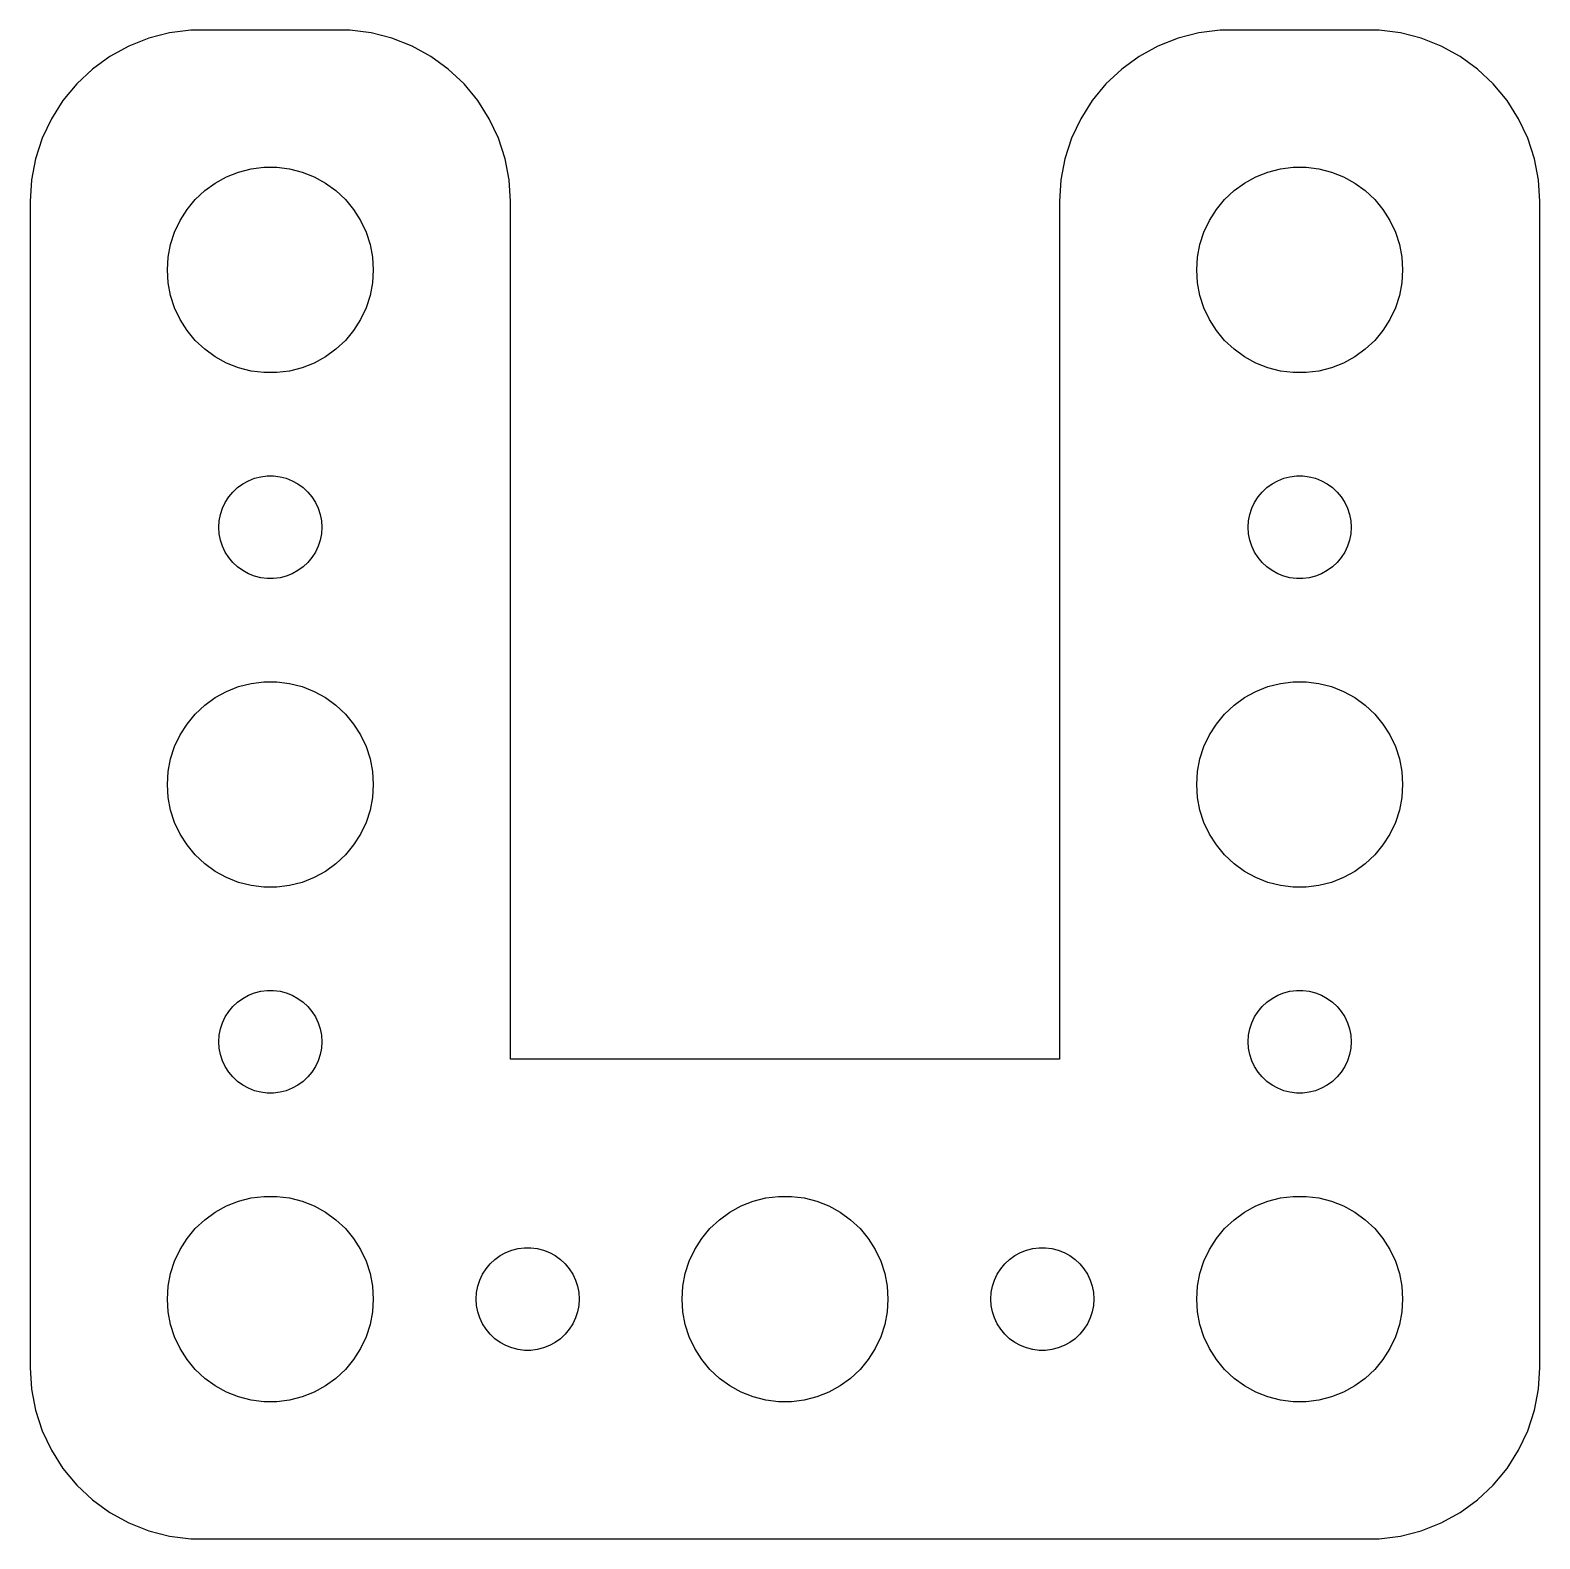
# Model space of a CAD drawing. Header units: metres. Extents: x -22 to 22, y 101 to 199.
# Drawn here: x -22 to 22, y 101.01 to 144.99 of the extents above; entities that cross this region are included whole.
import ezdxf

# ---------------------------------------------------------------- set-up
doc = ezdxf.new("R2010")
doc.units = ezdxf.units.M

msp = doc.modelspace()

# ---------------------------------------------------------------- linework, layer by layer
for p, q in [((-17.9369, 144.911), (-18.5451, 144.755)), ((-17.3139, 144.99), (-17.9369, 144.911)), ((-12.686, 144.99), (-17.3139, 144.99)), ((-12.0631, 144.911), (-12.686, 144.99)), ((-11.4549, 144.755), (-12.0631, 144.911)), ((12.0631, 144.911), (11.4549, 144.755)), ((12.686, 144.99), (12.0631, 144.911)), ((17.3139, 144.99), (12.686, 144.99)), ((17.9369, 144.911), (17.3139, 144.99)), ((18.5451, 144.755), (17.9369, 144.911)), ((-19.1289, 144.524), (-19.6791, 144.222)), ((-18.5451, 144.755), (-19.1289, 144.524)), ((-10.8711, 144.524), (-11.4549, 144.755)), ((-10.3209, 144.222), (-10.8711, 144.524)), ((10.8711, 144.524), (10.3209, 144.222)), ((11.4549, 144.755), (10.8711, 144.524)), ((19.1289, 144.524), (18.5451, 144.755)), ((19.6791, 144.222), (19.1289, 144.524)), ((-19.6791, 144.222), (-20.1871, 143.853)), ((-9.81287, 143.853), (-10.3209, 144.222)), ((10.3209, 144.222), (9.81287, 143.853)), ((20.1871, 143.853), (19.6791, 144.222)), ((-20.1871, 143.853), (-20.6448, 143.423)), ((-9.35515, 143.423), (-9.81287, 143.853)), ((9.81287, 143.853), (9.35515, 143.423)), ((20.6448, 143.423), (20.1871, 143.853)), ((-20.6448, 143.423), (-21.0451, 142.939)), ((-8.95491, 142.939), (-9.35515, 143.423)), ((9.35515, 143.423), (8.95491, 142.939)), ((21.0451, 142.939), (20.6448, 143.423)), ((-21.0451, 142.939), (-21.3815, 142.409)), ((-8.61845, 142.409), (-8.95491, 142.939)), ((8.95491, 142.939), (8.61845, 142.409)), ((21.3815, 142.409), (21.0451, 142.939)), ((-21.3815, 142.409), (-21.6489, 141.841)), ((-8.3511, 141.841), (-8.61845, 142.409)), ((8.61845, 142.409), (8.3511, 141.841)), ((21.6489, 141.841), (21.3815, 142.409)), ((-21.6489, 141.841), (-21.8429, 141.243)), ((-8.15707, 141.243), (-8.3511, 141.841)), ((8.3511, 141.841), (8.15707, 141.243)), ((21.8429, 141.243), (21.6489, 141.841)), ((-21.8429, 141.243), (-21.9606, 140.627)), ((-8.03941, 140.627), (-8.15707, 141.243)), ((8.15707, 141.243), (8.03941, 140.627)), ((21.9606, 140.627), (21.8429, 141.243)), ((-16.2773, 140.714), (-15.927, 140.853)), ((-15.927, 140.853), (-15.5621, 140.947)), ((-15.5621, 140.947), (-15.1884, 140.994)), ((-15.1884, 140.994), (-14.8116, 140.994)), ((-14.8116, 140.994), (-14.4379, 140.947)), ((-14.4379, 140.947), (-14.0729, 140.853)), ((-14.0729, 140.853), (-13.7227, 140.714)), ((13.7227, 140.714), (14.0729, 140.853)), ((14.0729, 140.853), (14.4379, 140.947)), ((14.4379, 140.947), (14.8116, 140.994)), ((14.8116, 140.994), (15.1884, 140.994)), ((15.1884, 140.994), (15.5621, 140.947)), ((15.5621, 140.947), (15.927, 140.853)), ((15.927, 140.853), (16.2773, 140.714)), ((-21.9606, 140.627), (-22, 140)), ((-16.9123, 140.312), (-16.6075, 140.533)), ((-16.6075, 140.533), (-16.2773, 140.714)), ((-13.7227, 140.714), (-13.3925, 140.533)), ((-13.3925, 140.533), (-13.0877, 140.312)), ((-8, 140), (-8.03941, 140.627)), ((8.03941, 140.627), (8, 140)), ((13.0877, 140.312), (13.3925, 140.533)), ((13.3925, 140.533), (13.7227, 140.714)), ((16.2773, 140.714), (16.6075, 140.533)), ((16.6075, 140.533), (16.9123, 140.312)), ((22, 140), (21.9606, 140.627)), ((-22, 140), (-22, 106)), ((-17.427, 139.763), (-17.1869, 140.054)), ((-17.1869, 140.054), (-16.9123, 140.312)), ((-13.0877, 140.312), (-12.8131, 140.054)), ((-12.8131, 140.054), (-12.5729, 139.763)), ((-8, 114.99), (-8, 140)), ((8, 140), (8, 114.99)), ((12.5729, 139.763), (12.8131, 140.054)), ((12.8131, 140.054), (13.0877, 140.312)), ((16.9123, 140.312), (17.1869, 140.054)), ((17.1869, 140.054), (17.427, 139.763)), ((22, 106), (22, 140)), ((-17.6289, 139.445), (-17.427, 139.763)), ((-12.5729, 139.763), (-12.3711, 139.445)), ((12.3711, 139.445), (12.5729, 139.763)), ((17.427, 139.763), (17.6289, 139.445)), ((-17.9057, 138.746), (-17.7893, 139.104)), ((-17.7893, 139.104), (-17.6289, 139.445)), ((-12.3711, 139.445), (-12.2107, 139.104)), ((-12.2107, 139.104), (-12.0942, 138.746)), ((12.0942, 138.746), (12.2107, 139.104)), ((12.2107, 139.104), (12.3711, 139.445)), ((17.6289, 139.445), (17.7893, 139.104)), ((17.7893, 139.104), (17.9057, 138.746)), ((-17.9763, 138.376), (-17.9057, 138.746)), ((-12.0942, 138.746), (-12.0237, 138.376)), ((12.0237, 138.376), (12.0942, 138.746)), ((17.9057, 138.746), (17.9763, 138.376)), ((-18, 138), (-17.9763, 138.376)), ((-12.0237, 138.376), (-12, 138)), ((12, 138), (12.0237, 138.376)), ((17.9763, 138.376), (18, 138)), ((-17.9763, 137.624), (-18, 138)), ((-12, 138), (-12.0237, 137.624)), ((12.0237, 137.624), (12, 138)), ((18, 138), (17.9763, 137.624)), ((-17.9057, 137.254), (-17.9763, 137.624)), ((-12.0237, 137.624), (-12.0942, 137.254)), ((12.0942, 137.254), (12.0237, 137.624)), ((17.9763, 137.624), (17.9057, 137.254)), ((-17.7893, 136.896), (-17.9057, 137.254)), ((-17.6289, 136.555), (-17.7893, 136.896)), ((-12.2107, 136.896), (-12.3711, 136.555)), ((-12.0942, 137.254), (-12.2107, 136.896)), ((12.2107, 136.896), (12.0942, 137.254)), ((12.3711, 136.555), (12.2107, 136.896)), ((17.7893, 136.896), (17.6289, 136.555)), ((17.9057, 137.254), (17.7893, 136.896)), ((-17.427, 136.237), (-17.6289, 136.555)), ((-12.3711, 136.555), (-12.5729, 136.237)), ((12.5729, 136.237), (12.3711, 136.555)), ((17.6289, 136.555), (17.427, 136.237)), ((-17.1869, 135.946), (-17.427, 136.237)), ((-12.5729, 136.237), (-12.8131, 135.946)), ((12.8131, 135.946), (12.5729, 136.237)), ((17.427, 136.237), (17.1869, 135.946)), ((-16.9123, 135.688), (-17.1869, 135.946)), ((-16.6075, 135.467), (-16.9123, 135.688)), ((-13.0877, 135.688), (-13.3925, 135.467)), ((-12.8131, 135.946), (-13.0877, 135.688)), ((13.0877, 135.688), (12.8131, 135.946)), ((13.3925, 135.467), (13.0877, 135.688)), ((16.9123, 135.688), (16.6075, 135.467)), ((17.1869, 135.946), (16.9123, 135.688)), ((-16.2773, 135.286), (-16.6075, 135.467)), ((-15.927, 135.147), (-16.2773, 135.286)), ((-15.5621, 135.053), (-15.927, 135.147)), ((-14.0729, 135.147), (-14.4379, 135.053)), ((-13.7227, 135.286), (-14.0729, 135.147)), ((-13.3925, 135.467), (-13.7227, 135.286)), ((13.7227, 135.286), (13.3925, 135.467)), ((14.0729, 135.147), (13.7227, 135.286)), ((14.4379, 135.053), (14.0729, 135.147)), ((15.927, 135.147), (15.5621, 135.053)), ((16.2773, 135.286), (15.927, 135.147)), ((16.6075, 135.467), (16.2773, 135.286)), ((-15.1884, 135.006), (-15.5621, 135.053)), ((-14.8116, 135.006), (-15.1884, 135.006)), ((-14.4379, 135.053), (-14.8116, 135.006)), ((14.8116, 135.006), (14.4379, 135.053)), ((15.1884, 135.006), (14.8116, 135.006)), ((15.5621, 135.053), (15.1884, 135.006)), ((-16.0934, 131.527), (-15.9561, 131.656)), ((-15.9561, 131.656), (-15.8037, 131.766)), ((-15.8037, 131.766), (-15.6387, 131.857)), ((-15.6387, 131.857), (-15.4635, 131.927)), ((-15.4635, 131.927), (-15.2811, 131.973)), ((-15.2811, 131.973), (-15.0942, 131.997)), ((-15.0942, 131.997), (-14.9058, 131.997)), ((-14.9058, 131.997), (-14.7189, 131.973)), ((-14.7189, 131.973), (-14.5365, 131.927)), ((-14.5365, 131.927), (-14.3613, 131.857)), ((-14.3613, 131.857), (-14.1963, 131.766)), ((-14.1963, 131.766), (-14.0439, 131.656)), ((-14.0439, 131.656), (-13.9065, 131.527)), ((13.9065, 131.527), (14.0439, 131.656)), ((14.0439, 131.656), (14.1963, 131.766)), ((14.1963, 131.766), (14.3613, 131.857)), ((14.3613, 131.857), (14.5365, 131.927)), ((14.5365, 131.927), (14.7189, 131.973)), ((14.7189, 131.973), (14.9058, 131.997)), ((14.9058, 131.997), (15.0942, 131.997)), ((15.0942, 131.997), (15.2811, 131.973)), ((15.2811, 131.973), (15.4635, 131.927)), ((15.4635, 131.927), (15.6387, 131.857)), ((15.6387, 131.857), (15.8037, 131.766)), ((15.8037, 131.766), (15.9561, 131.656)), ((15.9561, 131.656), (16.0934, 131.527)), ((-16.3947, 131.052), (-16.3145, 131.223)), ((-16.3145, 131.223), (-16.2135, 131.382)), ((-16.2135, 131.382), (-16.0934, 131.527)), ((-13.9065, 131.527), (-13.7865, 131.382)), ((-13.7865, 131.382), (-13.6855, 131.223)), ((-13.6855, 131.223), (-13.6053, 131.052)), ((13.6053, 131.052), (13.6855, 131.223)), ((13.6855, 131.223), (13.7865, 131.382)), ((13.7865, 131.382), (13.9065, 131.527)), ((16.0934, 131.527), (16.2135, 131.382)), ((16.2135, 131.382), (16.3145, 131.223)), ((16.3145, 131.223), (16.3947, 131.052)), ((-16.5, 130.5), (-16.4882, 130.688)), ((-16.4882, 130.688), (-16.4529, 130.873)), ((-16.4529, 130.873), (-16.3947, 131.052)), ((-13.6053, 131.052), (-13.5471, 130.873)), ((-13.5471, 130.873), (-13.5118, 130.688)), ((-13.5118, 130.688), (-13.5, 130.5)), ((13.5, 130.5), (13.5118, 130.688)), ((13.5118, 130.688), (13.5471, 130.873)), ((13.5471, 130.873), (13.6053, 131.052)), ((16.3947, 131.052), (16.4529, 130.873)), ((16.4529, 130.873), (16.4882, 130.688)), ((16.4882, 130.688), (16.5, 130.5)), ((-16.4882, 130.312), (-16.5, 130.5)), ((-16.4529, 130.127), (-16.4882, 130.312)), ((-13.5118, 130.312), (-13.5471, 130.127)), ((-13.5, 130.5), (-13.5118, 130.312)), ((13.5118, 130.312), (13.5, 130.5)), ((13.5471, 130.127), (13.5118, 130.312)), ((16.4882, 130.312), (16.4529, 130.127)), ((16.5, 130.5), (16.4882, 130.312)), ((-16.3947, 129.948), (-16.4529, 130.127)), ((-16.3145, 129.777), (-16.3947, 129.948)), ((-13.6053, 129.948), (-13.6855, 129.777)), ((-13.5471, 130.127), (-13.6053, 129.948)), ((13.6053, 129.948), (13.5471, 130.127)), ((13.6855, 129.777), (13.6053, 129.948)), ((16.3947, 129.948), (16.3145, 129.777)), ((16.4529, 130.127), (16.3947, 129.948)), ((-16.2135, 129.618), (-16.3145, 129.777)), ((-16.0934, 129.473), (-16.2135, 129.618)), ((-15.9561, 129.344), (-16.0934, 129.473)), ((-13.9065, 129.473), (-14.0439, 129.344)), ((-13.7865, 129.618), (-13.9065, 129.473)), ((-13.6855, 129.777), (-13.7865, 129.618)), ((13.7865, 129.618), (13.6855, 129.777)), ((13.9065, 129.473), (13.7865, 129.618)), ((14.0439, 129.344), (13.9065, 129.473)), ((16.0934, 129.473), (15.9561, 129.344)), ((16.2135, 129.618), (16.0934, 129.473)), ((16.3145, 129.777), (16.2135, 129.618)), ((-15.8037, 129.234), (-15.9561, 129.344)), ((-15.6387, 129.143), (-15.8037, 129.234)), ((-15.4635, 129.073), (-15.6387, 129.143)), ((-15.2811, 129.027), (-15.4635, 129.073)), ((-15.0942, 129.003), (-15.2811, 129.027)), ((-14.9058, 129.003), (-15.0942, 129.003)), ((-14.7189, 129.027), (-14.9058, 129.003)), ((-14.5365, 129.073), (-14.7189, 129.027)), ((-14.3613, 129.143), (-14.5365, 129.073)), ((-14.1963, 129.234), (-14.3613, 129.143)), ((-14.0439, 129.344), (-14.1963, 129.234)), ((14.1963, 129.234), (14.0439, 129.344)), ((14.3613, 129.143), (14.1963, 129.234)), ((14.5365, 129.073), (14.3613, 129.143)), ((14.7189, 129.027), (14.5365, 129.073)), ((14.9058, 129.003), (14.7189, 129.027)), ((15.0942, 129.003), (14.9058, 129.003)), ((15.2811, 129.027), (15.0942, 129.003)), ((15.4635, 129.073), (15.2811, 129.027)), ((15.6387, 129.143), (15.4635, 129.073)), ((15.8037, 129.234), (15.6387, 129.143)), ((15.9561, 129.344), (15.8037, 129.234)), ((-16.2773, 125.714), (-15.927, 125.853)), ((-15.927, 125.853), (-15.5621, 125.947)), ((-15.5621, 125.947), (-15.1884, 125.994)), ((-15.1884, 125.994), (-14.8116, 125.994)), ((-14.8116, 125.994), (-14.4379, 125.947)), ((-14.4379, 125.947), (-14.0729, 125.853)), ((-14.0729, 125.853), (-13.7227, 125.714)), ((13.7227, 125.714), (14.0729, 125.853)), ((14.0729, 125.853), (14.4379, 125.947)), ((14.4379, 125.947), (14.8116, 125.994)), ((14.8116, 125.994), (15.1884, 125.994)), ((15.1884, 125.994), (15.5621, 125.947)), ((15.5621, 125.947), (15.927, 125.853)), ((15.927, 125.853), (16.2773, 125.714)), ((-16.9123, 125.312), (-16.6075, 125.533)), ((-16.6075, 125.533), (-16.2773, 125.714)), ((-13.7227, 125.714), (-13.3925, 125.533)), ((-13.3925, 125.533), (-13.0877, 125.312)), ((13.0877, 125.312), (13.3925, 125.533)), ((13.3925, 125.533), (13.7227, 125.714)), ((16.2773, 125.714), (16.6075, 125.533)), ((16.6075, 125.533), (16.9123, 125.312)), ((-17.427, 124.763), (-17.1869, 125.054)), ((-17.1869, 125.054), (-16.9123, 125.312)), ((-13.0877, 125.312), (-12.8131, 125.054)), ((-12.8131, 125.054), (-12.5729, 124.763)), ((12.5729, 124.763), (12.8131, 125.054)), ((12.8131, 125.054), (13.0877, 125.312)), ((16.9123, 125.312), (17.1869, 125.054)), ((17.1869, 125.054), (17.427, 124.763)), ((-17.6289, 124.445), (-17.427, 124.763)), ((-12.5729, 124.763), (-12.3711, 124.445)), ((12.3711, 124.445), (12.5729, 124.763)), ((17.427, 124.763), (17.6289, 124.445)), ((-17.9057, 123.746), (-17.7893, 124.104)), ((-17.7893, 124.104), (-17.6289, 124.445)), ((-12.3711, 124.445), (-12.2107, 124.104)), ((-12.2107, 124.104), (-12.0942, 123.746)), ((12.0942, 123.746), (12.2107, 124.104)), ((12.2107, 124.104), (12.3711, 124.445)), ((17.6289, 124.445), (17.7893, 124.104)), ((17.7893, 124.104), (17.9057, 123.746)), ((-17.9763, 123.376), (-17.9057, 123.746)), ((-12.0942, 123.746), (-12.0237, 123.376)), ((12.0237, 123.376), (12.0942, 123.746)), ((17.9057, 123.746), (17.9763, 123.376)), ((-18, 123), (-17.9763, 123.376)), ((-12.0237, 123.376), (-12, 123)), ((12, 123), (12.0237, 123.376)), ((17.9763, 123.376), (18, 123)), ((-17.9763, 122.624), (-18, 123)), ((-12, 123), (-12.0237, 122.624)), ((12.0237, 122.624), (12, 123)), ((18, 123), (17.9763, 122.624)), ((-17.9057, 122.254), (-17.9763, 122.624)), ((-12.0237, 122.624), (-12.0942, 122.254)), ((12.0942, 122.254), (12.0237, 122.624)), ((17.9763, 122.624), (17.9057, 122.254)), ((-17.7893, 121.896), (-17.9057, 122.254)), ((-17.6289, 121.555), (-17.7893, 121.896)), ((-12.2107, 121.896), (-12.3711, 121.555)), ((-12.0942, 122.254), (-12.2107, 121.896)), ((12.2107, 121.896), (12.0942, 122.254)), ((12.3711, 121.555), (12.2107, 121.896)), ((17.7893, 121.896), (17.6289, 121.555)), ((17.9057, 122.254), (17.7893, 121.896)), ((-17.427, 121.237), (-17.6289, 121.555)), ((-12.3711, 121.555), (-12.5729, 121.237)), ((12.5729, 121.237), (12.3711, 121.555)), ((17.6289, 121.555), (17.427, 121.237)), ((-17.1869, 120.946), (-17.427, 121.237)), ((-12.5729, 121.237), (-12.8131, 120.946)), ((12.8131, 120.946), (12.5729, 121.237)), ((17.427, 121.237), (17.1869, 120.946)), ((-16.9123, 120.688), (-17.1869, 120.946)), ((-16.6075, 120.467), (-16.9123, 120.688)), ((-13.0877, 120.688), (-13.3925, 120.467)), ((-12.8131, 120.946), (-13.0877, 120.688)), ((13.0877, 120.688), (12.8131, 120.946)), ((13.3925, 120.467), (13.0877, 120.688)), ((16.9123, 120.688), (16.6075, 120.467)), ((17.1869, 120.946), (16.9123, 120.688)), ((-16.2773, 120.286), (-16.6075, 120.467)), ((-15.927, 120.147), (-16.2773, 120.286)), ((-15.5621, 120.053), (-15.927, 120.147)), ((-14.0729, 120.147), (-14.4379, 120.053)), ((-13.7227, 120.286), (-14.0729, 120.147)), ((-13.3925, 120.467), (-13.7227, 120.286)), ((13.7227, 120.286), (13.3925, 120.467)), ((14.0729, 120.147), (13.7227, 120.286)), ((14.4379, 120.053), (14.0729, 120.147)), ((15.927, 120.147), (15.5621, 120.053)), ((16.2773, 120.286), (15.927, 120.147)), ((16.6075, 120.467), (16.2773, 120.286)), ((-15.1884, 120.006), (-15.5621, 120.053)), ((-14.8116, 120.006), (-15.1884, 120.006)), ((-14.4379, 120.053), (-14.8116, 120.006)), ((14.8116, 120.006), (14.4379, 120.053)), ((15.1884, 120.006), (14.8116, 120.006)), ((15.5621, 120.053), (15.1884, 120.006)), ((-16.0934, 116.527), (-15.9561, 116.656)), ((-15.9561, 116.656), (-15.8037, 116.766)), ((-15.8037, 116.766), (-15.6387, 116.857)), ((-15.6387, 116.857), (-15.4635, 116.927)), ((-15.4635, 116.927), (-15.2811, 116.973)), ((-15.2811, 116.973), (-15.0942, 116.997)), ((-15.0942, 116.997), (-14.9058, 116.997)), ((-14.9058, 116.997), (-14.7189, 116.973)), ((-14.7189, 116.973), (-14.5365, 116.927)), ((-14.5365, 116.927), (-14.3613, 116.857)), ((-14.3613, 116.857), (-14.1963, 116.766)), ((-14.1963, 116.766), (-14.0439, 116.656)), ((-14.0439, 116.656), (-13.9065, 116.527)), ((13.9065, 116.527), (14.0439, 116.656)), ((14.0439, 116.656), (14.1963, 116.766)), ((14.1963, 116.766), (14.3613, 116.857)), ((14.3613, 116.857), (14.5365, 116.927)), ((14.5365, 116.927), (14.7189, 116.973)), ((14.7189, 116.973), (14.9058, 116.997)), ((14.9058, 116.997), (15.0942, 116.997)), ((15.0942, 116.997), (15.2811, 116.973)), ((15.2811, 116.973), (15.4635, 116.927)), ((15.4635, 116.927), (15.6387, 116.857)), ((15.6387, 116.857), (15.8037, 116.766)), ((15.8037, 116.766), (15.9561, 116.656)), ((15.9561, 116.656), (16.0934, 116.527)), ((-16.3947, 116.052), (-16.3145, 116.223)), ((-16.3145, 116.223), (-16.2135, 116.382)), ((-16.2135, 116.382), (-16.0934, 116.527)), ((-13.9065, 116.527), (-13.7865, 116.382)), ((-13.7865, 116.382), (-13.6855, 116.223)), ((-13.6855, 116.223), (-13.6053, 116.052)), ((13.6053, 116.052), (13.6855, 116.223)), ((13.6855, 116.223), (13.7865, 116.382)), ((13.7865, 116.382), (13.9065, 116.527)), ((16.0934, 116.527), (16.2135, 116.382)), ((16.2135, 116.382), (16.3145, 116.223)), ((16.3145, 116.223), (16.3947, 116.052)), ((-16.4882, 115.688), (-16.4529, 115.873)), ((-16.4529, 115.873), (-16.3947, 116.052)), ((-13.6053, 116.052), (-13.5471, 115.873)), ((-13.5471, 115.873), (-13.5118, 115.688)), ((13.5118, 115.688), (13.5471, 115.873)), ((13.5471, 115.873), (13.6053, 116.052)), ((16.3947, 116.052), (16.4529, 115.873)), ((16.4529, 115.873), (16.4882, 115.688)), ((-16.5, 115.5), (-16.4882, 115.688)), ((-16.4882, 115.312), (-16.5, 115.5)), ((-16.4529, 115.127), (-16.4882, 115.312)), ((-13.5118, 115.312), (-13.5471, 115.127)), ((-13.5118, 115.688), (-13.5, 115.5)), ((-13.5, 115.5), (-13.5118, 115.312)), ((13.5, 115.5), (13.5118, 115.688)), ((13.5118, 115.312), (13.5, 115.5)), ((13.5471, 115.127), (13.5118, 115.312)), ((16.4882, 115.312), (16.4529, 115.127)), ((16.4882, 115.688), (16.5, 115.5)), ((16.5, 115.5), (16.4882, 115.312)), ((-16.3947, 114.948), (-16.4529, 115.127)), ((-16.3145, 114.777), (-16.3947, 114.948)), ((-13.6053, 114.948), (-13.6855, 114.777)), ((-13.5471, 115.127), (-13.6053, 114.948)), ((8, 114.99), (-8, 114.99)), ((13.6053, 114.948), (13.5471, 115.127)), ((13.6855, 114.777), (13.6053, 114.948)), ((16.3947, 114.948), (16.3145, 114.777)), ((16.4529, 115.127), (16.3947, 114.948)), ((-16.2135, 114.618), (-16.3145, 114.777)), ((-16.0934, 114.473), (-16.2135, 114.618)), ((-15.9561, 114.344), (-16.0934, 114.473)), ((-13.9065, 114.473), (-14.0439, 114.344)), ((-13.7865, 114.618), (-13.9065, 114.473)), ((-13.6855, 114.777), (-13.7865, 114.618)), ((13.7865, 114.618), (13.6855, 114.777)), ((13.9065, 114.473), (13.7865, 114.618)), ((14.0439, 114.344), (13.9065, 114.473)), ((16.0934, 114.473), (15.9561, 114.344)), ((16.2135, 114.618), (16.0934, 114.473)), ((16.3145, 114.777), (16.2135, 114.618)), ((-15.8037, 114.234), (-15.9561, 114.344)), ((-15.6387, 114.143), (-15.8037, 114.234)), ((-15.4635, 114.073), (-15.6387, 114.143)), ((-15.2811, 114.027), (-15.4635, 114.073)), ((-15.0942, 114.003), (-15.2811, 114.027)), ((-14.9058, 114.003), (-15.0942, 114.003)), ((-14.7189, 114.027), (-14.9058, 114.003)), ((-14.5365, 114.073), (-14.7189, 114.027)), ((-14.3613, 114.143), (-14.5365, 114.073)), ((-14.1963, 114.234), (-14.3613, 114.143)), ((-14.0439, 114.344), (-14.1963, 114.234)), ((14.1963, 114.234), (14.0439, 114.344)), ((14.3613, 114.143), (14.1963, 114.234)), ((14.5365, 114.073), (14.3613, 114.143)), ((14.7189, 114.027), (14.5365, 114.073)), ((14.9058, 114.003), (14.7189, 114.027)), ((15.0942, 114.003), (14.9058, 114.003)), ((15.2811, 114.027), (15.0942, 114.003)), ((15.4635, 114.073), (15.2811, 114.027)), ((15.6387, 114.143), (15.4635, 114.073)), ((15.8037, 114.234), (15.6387, 114.143)), ((15.9561, 114.344), (15.8037, 114.234)), ((-15.927, 110.853), (-15.5621, 110.947)), ((-15.5621, 110.947), (-15.1884, 110.994)), ((-15.1884, 110.994), (-14.8116, 110.994)), ((-14.8116, 110.994), (-14.4379, 110.947)), ((-14.4379, 110.947), (-14.0729, 110.853)), ((-0.92705, 110.853), (-0.56213, 110.947)), ((-0.56213, 110.947), (-0.18837, 110.994)), ((-0.18837, 110.994), (0.18837, 110.994)), ((0.18837, 110.994), (0.56213, 110.947)), ((0.56213, 110.947), (0.92705, 110.853)), ((14.0729, 110.853), (14.4379, 110.947)), ((14.4379, 110.947), (14.8116, 110.994)), ((14.8116, 110.994), (15.1884, 110.994)), ((15.1884, 110.994), (15.5621, 110.947)), ((15.5621, 110.947), (15.927, 110.853)), ((-16.9123, 110.312), (-16.6075, 110.533)), ((-16.6075, 110.533), (-16.2773, 110.714)), ((-16.2773, 110.714), (-15.927, 110.853)), ((-14.0729, 110.853), (-13.7227, 110.714)), ((-13.7227, 110.714), (-13.3925, 110.533)), ((-13.3925, 110.533), (-13.0877, 110.312)), ((-1.91226, 110.312), (-1.60747, 110.533)), ((-1.60747, 110.533), (-1.27733, 110.714)), ((-1.27733, 110.714), (-0.92705, 110.853)), ((0.92705, 110.853), (1.27733, 110.714)), ((1.27733, 110.714), (1.60747, 110.533)), ((1.60747, 110.533), (1.91226, 110.312)), ((13.0877, 110.312), (13.3925, 110.533)), ((13.3925, 110.533), (13.7227, 110.714)), ((13.7227, 110.714), (14.0729, 110.853)), ((15.927, 110.853), (16.2773, 110.714)), ((16.2773, 110.714), (16.6075, 110.533)), ((16.6075, 110.533), (16.9123, 110.312)), ((-17.427, 109.763), (-17.1869, 110.054)), ((-17.1869, 110.054), (-16.9123, 110.312)), ((-13.0877, 110.312), (-12.8131, 110.054)), ((-12.8131, 110.054), (-12.5729, 109.763)), ((-2.42705, 109.763), (-2.1869, 110.054)), ((-2.1869, 110.054), (-1.91226, 110.312)), ((1.91226, 110.312), (2.1869, 110.054)), ((2.1869, 110.054), (2.42705, 109.763)), ((12.5729, 109.763), (12.8131, 110.054)), ((12.8131, 110.054), (13.0877, 110.312)), ((16.9123, 110.312), (17.1869, 110.054)), ((17.1869, 110.054), (17.427, 109.763)), ((-17.6289, 109.445), (-17.427, 109.763)), ((-12.5729, 109.763), (-12.3711, 109.445)), ((-2.62891, 109.445), (-2.42705, 109.763)), ((2.42705, 109.763), (2.62891, 109.445)), ((12.3711, 109.445), (12.5729, 109.763)), ((17.427, 109.763), (17.6289, 109.445)), ((-17.7893, 109.104), (-17.6289, 109.445)), ((-12.3711, 109.445), (-12.2107, 109.104)), ((-8.59344, 109.027), (-8.45613, 109.156)), ((-8.45613, 109.156), (-8.30373, 109.266)), ((-8.30373, 109.266), (-8.13866, 109.357)), ((-8.13866, 109.357), (-7.96352, 109.427)), ((-7.96352, 109.427), (-7.78107, 109.473)), ((-7.78107, 109.473), (-7.59418, 109.497)), ((-7.59418, 109.497), (-7.40581, 109.497)), ((-7.40581, 109.497), (-7.21892, 109.473)), ((-7.21892, 109.473), (-7.03647, 109.427)), ((-7.03647, 109.427), (-6.86133, 109.357)), ((-6.86133, 109.357), (-6.69626, 109.266)), ((-6.69626, 109.266), (-6.54385, 109.156)), ((-6.54385, 109.156), (-6.40654, 109.027)), ((-2.78932, 109.104), (-2.62891, 109.445)), ((2.62891, 109.445), (2.78932, 109.104)), ((6.40654, 109.027), (6.54385, 109.156)), ((6.54385, 109.156), (6.69626, 109.266)), ((6.69626, 109.266), (6.86133, 109.357)), ((6.86133, 109.357), (7.03647, 109.427)), ((7.03647, 109.427), (7.21892, 109.473)), ((7.21892, 109.473), (7.40581, 109.497)), ((7.40581, 109.497), (7.59418, 109.497)), ((7.59418, 109.497), (7.78107, 109.473)), ((7.78107, 109.473), (7.96352, 109.427)), ((7.96352, 109.427), (8.13866, 109.357)), ((8.13866, 109.357), (8.30373, 109.266)), ((8.30373, 109.266), (8.45613, 109.156)), ((8.45613, 109.156), (8.59344, 109.027)), ((12.2107, 109.104), (12.3711, 109.445)), ((17.6289, 109.445), (17.7893, 109.104)), ((-17.9763, 108.376), (-17.9057, 108.746)), ((-17.9057, 108.746), (-17.7893, 109.104)), ((-12.2107, 109.104), (-12.0942, 108.746)), ((-12.0942, 108.746), (-12.0237, 108.376)), ((-8.89465, 108.552), (-8.81445, 108.723)), ((-8.81445, 108.723), (-8.71352, 108.882)), ((-8.71352, 108.882), (-8.59344, 109.027)), ((-6.40654, 109.027), (-6.28647, 108.882)), ((-6.28647, 108.882), (-6.18553, 108.723)), ((-6.18553, 108.723), (-6.10533, 108.552)), ((-2.97633, 108.376), (-2.90575, 108.746)), ((-2.90575, 108.746), (-2.78932, 109.104)), ((2.78932, 109.104), (2.90575, 108.746)), ((2.90575, 108.746), (2.97633, 108.376)), ((6.10533, 108.552), (6.18553, 108.723)), ((6.18553, 108.723), (6.28647, 108.882)), ((6.28647, 108.882), (6.40654, 109.027)), ((8.59344, 109.027), (8.71352, 108.882)), ((8.71352, 108.882), (8.81445, 108.723)), ((8.81445, 108.723), (8.89465, 108.552)), ((12.0237, 108.376), (12.0942, 108.746)), ((12.0942, 108.746), (12.2107, 109.104)), ((17.7893, 109.104), (17.9057, 108.746)), ((17.9057, 108.746), (17.9763, 108.376)), ((-18, 108), (-17.9763, 108.376)), ((-12.0237, 108.376), (-12, 108)), ((-8.98816, 108.188), (-8.95287, 108.373)), ((-8.95287, 108.373), (-8.89465, 108.552)), ((-6.10533, 108.552), (-6.04712, 108.373)), ((-6.04712, 108.373), (-6.01183, 108.188)), ((-3, 108), (-2.97633, 108.376)), ((2.97633, 108.376), (3, 108)), ((6.01183, 108.188), (6.04712, 108.373)), ((6.04712, 108.373), (6.10533, 108.552)), ((8.89465, 108.552), (8.95287, 108.373)), ((8.95287, 108.373), (8.98816, 108.188)), ((12, 108), (12.0237, 108.376)), ((17.9763, 108.376), (18, 108)), ((-17.9763, 107.624), (-18, 108)), ((-12, 108), (-12.0237, 107.624)), ((-9, 108), (-8.98816, 108.188)), ((-8.98816, 107.812), (-9, 108)), ((-8.95287, 107.627), (-8.98816, 107.812)), ((-6.01183, 107.812), (-6.04712, 107.627)), ((-6.01183, 108.188), (-6, 108)), ((-6, 108), (-6.01183, 107.812)), ((-2.97633, 107.624), (-3, 108)), ((3, 108), (2.97633, 107.624)), ((6, 108), (6.01183, 108.188)), ((6.01183, 107.812), (6, 108)), ((6.04712, 107.627), (6.01183, 107.812)), ((8.98816, 107.812), (8.95287, 107.627)), ((8.98816, 108.188), (9, 108)), ((9, 108), (8.98816, 107.812)), ((12.0237, 107.624), (12, 108)), ((18, 108), (17.9763, 107.624)), ((-17.9057, 107.254), (-17.9763, 107.624)), ((-12.0237, 107.624), (-12.0942, 107.254)), ((-8.89465, 107.448), (-8.95287, 107.627)), ((-8.81445, 107.277), (-8.89465, 107.448)), ((-6.10533, 107.448), (-6.18553, 107.277)), ((-6.04712, 107.627), (-6.10533, 107.448)), ((-2.90575, 107.254), (-2.97633, 107.624)), ((2.97633, 107.624), (2.90575, 107.254)), ((6.10533, 107.448), (6.04712, 107.627)), ((6.18553, 107.277), (6.10533, 107.448)), ((8.89465, 107.448), (8.81445, 107.277)), ((8.95287, 107.627), (8.89465, 107.448)), ((12.0942, 107.254), (12.0237, 107.624)), ((17.9763, 107.624), (17.9057, 107.254)), ((-17.7893, 106.896), (-17.9057, 107.254)), ((-12.0942, 107.254), (-12.2107, 106.896)), ((-8.71352, 107.118), (-8.81445, 107.277)), ((-8.59344, 106.973), (-8.71352, 107.118)), ((-8.45613, 106.844), (-8.59344, 106.973)), ((-6.40654, 106.973), (-6.54385, 106.844)), ((-6.28647, 107.118), (-6.40654, 106.973)), ((-6.18553, 107.277), (-6.28647, 107.118)), ((-2.78932, 106.896), (-2.90575, 107.254)), ((2.90575, 107.254), (2.78932, 106.896)), ((6.28647, 107.118), (6.18553, 107.277)), ((6.40654, 106.973), (6.28647, 107.118)), ((6.54385, 106.844), (6.40654, 106.973)), ((8.59344, 106.973), (8.45613, 106.844)), ((8.71352, 107.118), (8.59344, 106.973)), ((8.81445, 107.277), (8.71352, 107.118)), ((12.2107, 106.896), (12.0942, 107.254)), ((17.9057, 107.254), (17.7893, 106.896)), ((-17.6289, 106.555), (-17.7893, 106.896)), ((-17.427, 106.237), (-17.6289, 106.555)), ((-12.3711, 106.555), (-12.5729, 106.237)), ((-12.2107, 106.896), (-12.3711, 106.555)), ((-8.30373, 106.734), (-8.45613, 106.844)), ((-8.13866, 106.643), (-8.30373, 106.734)), ((-7.96352, 106.573), (-8.13866, 106.643)), ((-7.78107, 106.527), (-7.96352, 106.573)), ((-7.59418, 106.503), (-7.78107, 106.527)), ((-7.40581, 106.503), (-7.59418, 106.503)), ((-7.21892, 106.527), (-7.40581, 106.503)), ((-7.03647, 106.573), (-7.21892, 106.527)), ((-6.86133, 106.643), (-7.03647, 106.573)), ((-6.69626, 106.734), (-6.86133, 106.643)), ((-6.54385, 106.844), (-6.69626, 106.734)), ((-2.62891, 106.555), (-2.78932, 106.896)), ((-2.42705, 106.237), (-2.62891, 106.555)), ((2.62891, 106.555), (2.42705, 106.237)), ((2.78932, 106.896), (2.62891, 106.555)), ((6.69626, 106.734), (6.54385, 106.844)), ((6.86133, 106.643), (6.69626, 106.734)), ((7.03647, 106.573), (6.86133, 106.643)), ((7.21892, 106.527), (7.03647, 106.573)), ((7.40581, 106.503), (7.21892, 106.527)), ((7.59418, 106.503), (7.40581, 106.503)), ((7.78107, 106.527), (7.59418, 106.503)), ((7.96352, 106.573), (7.78107, 106.527)), ((8.13866, 106.643), (7.96352, 106.573)), ((8.30373, 106.734), (8.13866, 106.643)), ((8.45613, 106.844), (8.30373, 106.734)), ((12.3711, 106.555), (12.2107, 106.896)), ((12.5729, 106.237), (12.3711, 106.555)), ((17.6289, 106.555), (17.427, 106.237)), ((17.7893, 106.896), (17.6289, 106.555)), ((-17.1869, 105.946), (-17.427, 106.237)), ((-12.5729, 106.237), (-12.8131, 105.946)), ((-2.1869, 105.946), (-2.42705, 106.237)), ((2.42705, 106.237), (2.1869, 105.946)), ((12.8131, 105.946), (12.5729, 106.237)), ((17.427, 106.237), (17.1869, 105.946)), ((-22, 106), (-21.9606, 105.373)), ((-16.9123, 105.688), (-17.1869, 105.946)), ((-16.6075, 105.467), (-16.9123, 105.688)), ((-13.0877, 105.688), (-13.3925, 105.467)), ((-12.8131, 105.946), (-13.0877, 105.688)), ((-1.91226, 105.688), (-2.1869, 105.946)), ((-1.60747, 105.467), (-1.91226, 105.688)), ((1.91226, 105.688), (1.60747, 105.467)), ((2.1869, 105.946), (1.91226, 105.688)), ((13.0877, 105.688), (12.8131, 105.946)), ((13.3925, 105.467), (13.0877, 105.688)), ((16.9123, 105.688), (16.6075, 105.467)), ((17.1869, 105.946), (16.9123, 105.688)), ((21.9606, 105.373), (22, 106)), ((-21.9606, 105.373), (-21.8429, 104.757)), ((-16.2773, 105.286), (-16.6075, 105.467)), ((-15.927, 105.147), (-16.2773, 105.286)), ((-13.7227, 105.286), (-14.0729, 105.147)), ((-13.3925, 105.467), (-13.7227, 105.286)), ((-1.27733, 105.286), (-1.60747, 105.467)), ((-0.92705, 105.147), (-1.27733, 105.286)), ((1.27733, 105.286), (0.92705, 105.147)), ((1.60747, 105.467), (1.27733, 105.286)), ((13.7227, 105.286), (13.3925, 105.467)), ((14.0729, 105.147), (13.7227, 105.286)), ((16.2773, 105.286), (15.927, 105.147)), ((16.6075, 105.467), (16.2773, 105.286)), ((21.8429, 104.757), (21.9606, 105.373)), ((-21.8429, 104.757), (-21.6489, 104.159)), ((-15.5621, 105.053), (-15.927, 105.147)), ((-15.1884, 105.006), (-15.5621, 105.053)), ((-14.8116, 105.006), (-15.1884, 105.006)), ((-14.4379, 105.053), (-14.8116, 105.006)), ((-14.0729, 105.147), (-14.4379, 105.053)), ((-0.56213, 105.053), (-0.92705, 105.147)), ((-0.18837, 105.006), (-0.56213, 105.053)), ((0.18837, 105.006), (-0.18837, 105.006)), ((0.56213, 105.053), (0.18837, 105.006)), ((0.92705, 105.147), (0.56213, 105.053)), ((14.4379, 105.053), (14.0729, 105.147)), ((14.8116, 105.006), (14.4379, 105.053)), ((15.1884, 105.006), (14.8116, 105.006)), ((15.5621, 105.053), (15.1884, 105.006)), ((15.927, 105.147), (15.5621, 105.053)), ((21.6489, 104.159), (21.8429, 104.757)), ((-21.6489, 104.159), (-21.3815, 103.591)), ((21.3815, 103.591), (21.6489, 104.159)), ((-21.3815, 103.591), (-21.0451, 103.061)), ((21.0451, 103.061), (21.3815, 103.591)), ((-21.0451, 103.061), (-20.6448, 102.577)), ((20.6448, 102.577), (21.0451, 103.061)), ((-20.6448, 102.577), (-20.1871, 102.147)), ((20.1871, 102.147), (20.6448, 102.577)), ((-20.1871, 102.147), (-19.6791, 101.778)), ((19.6791, 101.778), (20.1871, 102.147)), ((-19.6791, 101.778), (-19.1289, 101.476)), ((19.1289, 101.476), (19.6791, 101.778)), ((-19.1289, 101.476), (-18.5451, 101.245)), ((-18.5451, 101.245), (-17.9369, 101.089)), ((17.9369, 101.089), (18.5451, 101.245)), ((18.5451, 101.245), (19.1289, 101.476)), ((-17.9369, 101.089), (-17.3139, 101.01)), ((-17.3139, 101.01), (17.3139, 101.01)), ((17.3139, 101.01), (17.9369, 101.089))]:
    msp.add_line(p, q)

doc.saveas('drawing.dxf')
